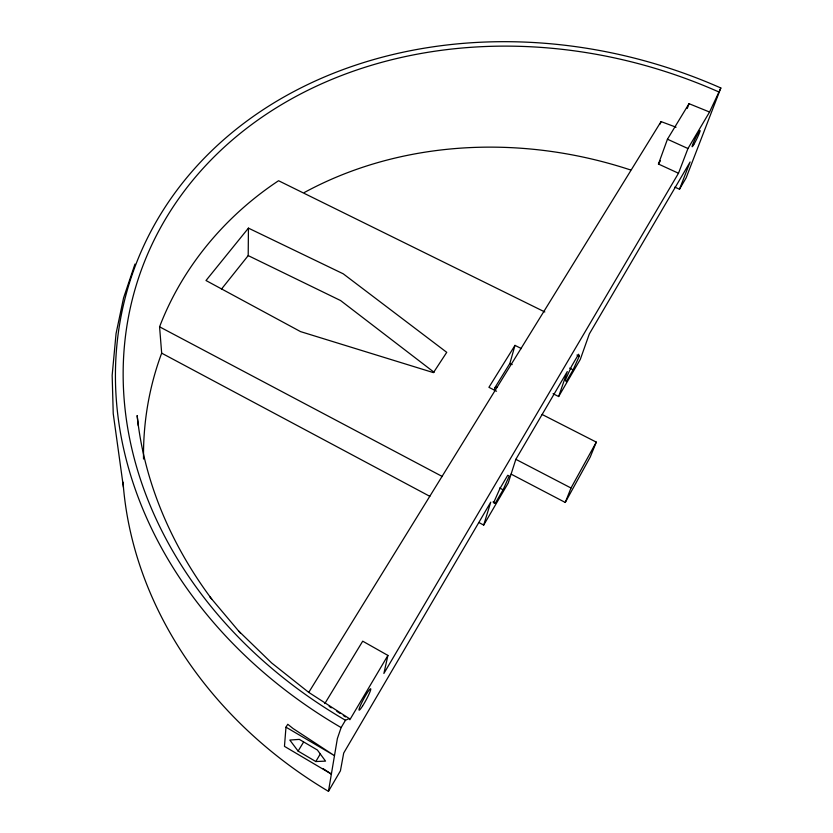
<?xml version="1.0" encoding="UTF-8"?>
<svg xmlns="http://www.w3.org/2000/svg" width="833" height="833" viewBox="0 0 833 833"><rect width="100%" height="100%" fill="white"/><g stroke="black" fill="none" stroke-linecap="round" stroke-linejoin="round"><path stroke-width="1.25" d="M221.453 289.134L248.203 255.606L248.432 228.127L343.238 273.818L446.738 352.338L433.452 372.632L300.557 331.617L206.001 280.523L248.432 228.127M285.979 727.167L334.481 755.666L293.018 728.5L287.77 724.273L285.979 727.167L284.459 746.358L331.378 774.086L322.902 768.505M123.034 482.161A414.542 354.441 20.7 0 0 328.462 791.35L337.375 738.538L341.134 727.573L345.476 720.253L349.235 718.535L349.85 719.754L387.918 655.425L362.709 641.181L324.818 703.593M387.918 655.425L383.888 673.46L678.489 173.243L687.954 148.534L709.56 112.028L720.837 87.986A449.914 370.31 19.1 0 0 158.499 217.788A449.914 370.31 19.1 0 0 341.134 727.573M494.302 389.99L494.969 387.564L509.879 363.438L514.992 345.372L521.416 348.59M720.837 87.986L686.153 177.825L679.489 189.247A393.28 335.876 20.6 0 0 674.824 187.123M479.11 522.645L483.692 525.092L490.741 502.153L343.706 753.042L340.426 770.817L328.452 791.35M553.07 393.717L558.641 396.539L567.283 371.57L515.846 459.327L508.245 482.984L483.692 525.092M134.967 264.092L123.565 297.933L116.058 333.575L112.163 375.319L113.236 413.689L123.44 487.232M660.215 123.982L661.058 121.587L676.063 127.21M678.489 173.243L658.445 164.039L667.452 139.215L689.026 103.677L709.56 112.028M687.256 108.457L689.026 103.677M679.489 189.247L690.109 161.977L589.347 333.908L580.299 359.387L558.641 396.539M511.087 474.123L565.253 502.455L571.011 488.013L596.303 442.115L542.127 414.48M596.303 442.115L590.243 457.015L565.253 502.455M143.526 459.025A393.28 335.876 20.6 0 1 161.675 353.161L159.572 326.817C182.437 266.987 225.306 215.945 278.566 180.73L544.824 311.969M503.111 489.804L509.275 475.955L507.724 475.289L499.821 488.773L493.584 502.809L495.312 503.153L503.111 489.804L499.654 487.982M573.114 369.842L579.279 356.201L578.602 354.212L571.615 366.156L565.378 379.983L566.201 381.691L573.114 369.842L569.626 368.103M315.79 761.539L325.547 761.123L317.373 750.002L299.328 739.381L289.822 740.058L298.11 751.095L315.79 761.539L320.455 753.719M658.445 164.039L660.444 160.727M298.11 751.095L303.504 742.203M308.856 692.233L661.058 121.587M514.992 345.372L488.919 387.324L496.551 391.218M494.969 387.564L497.457 387.064M667.452 139.215L687.954 148.534M248.203 255.606L340.582 300.546L434.087 372.289M576.946 355.045L579.279 356.201M509.879 363.438L512.18 364.604M515.846 459.327L571.011 488.013M493.021 501.935L495.312 503.153M159.572 326.817L442.344 476.528M161.675 353.161L429.828 496.333M349.235 718.535L308.668 692.338L271.61 662.933L238.498 630.852M329.17 706.405L331.347 707.811M336.792 711.32L340.051 713.433M343.321 715.537L345.497 716.942M209.645 596.605L240.3 632.997M211.738 599.094C171.723 545.584 144.067 482.307 137.153 415.532L138.309 425.788M304.326 192.517A393.28 335.876 20.6 0 1 630.675 169.994M345.476 720.253A442.219 363.802 19.1 0 1 165.423 219.183A442.219 363.802 19.1 0 1 718.556 91.828M362.553 706.03A12.12 1.302 -61.6 0 0 370.747 688.839A12.12 1.302 -61.6 0 0 361.428 703.364A12.12 1.302 -61.6 0 0 362.553 706.03M693.754 144.63A9.059 0.75 -64.1 0 0 700.074 130.864A9.059 0.75 -64.1 0 0 694.389 140.465A9.059 0.75 -64.1 0 0 693.754 144.63"/></g></svg>
